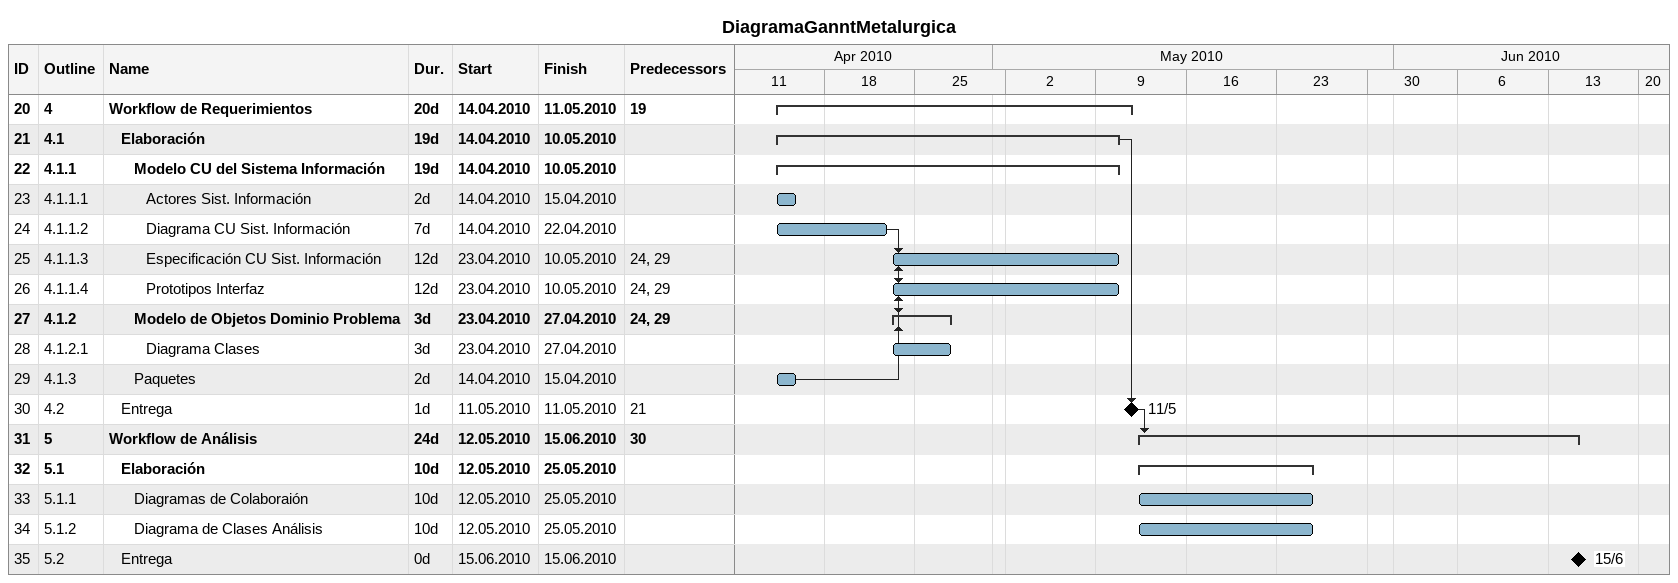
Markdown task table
DiagramaGanntMetalurgica

| ID | WBS | Task | Duration | Start | Finish | Predecessors |
|---|---|---|---|---|---|---|
| 20 | 4 | **Workflow de Requerimientos** | 20d | 2010-04-14 | 2010-05-11 | 19 |
| 21 | 4.1 | **Elaboración** | 19d | 2010-04-14 | 2010-05-10 |  |
| 22 | 4.1.1 | **Modelo CU del Sistema Información** | 19d | 2010-04-14 | 2010-05-10 |  |
| 23 | 4.1.1.1 | Actores Sist. Información | 2d | 2010-04-14 | 2010-04-15 |  |
| 24 | 4.1.1.2 | Diagrama CU Sist. Información | 7d | 2010-04-14 | 2010-04-22 |  |
| 25 | 4.1.1.3 | Especificación CU Sist. Información | 12d | 2010-04-23 | 2010-05-10 | 24, 29 |
| 26 | 4.1.1.4 | Prototipos Interfaz | 12d | 2010-04-23 | 2010-05-10 | 24, 29 |
| 27 | 4.1.2 | **Modelo de Objetos Dominio Problema** | 3d | 2010-04-23 | 2010-04-27 | 24, 29 |
| 28 | 4.1.2.1 | Diagrama Clases | 3d | 2010-04-23 | 2010-04-27 |  |
| 29 | 4.1.3 | Paquetes | 2d | 2010-04-14 | 2010-04-15 |  |
| 30 | 4.2 | Entrega | 1d | 2010-05-11 | 2010-05-11 | 21 |
| 31 | 5 | **Workflow de Análisis** | 24d | 2010-05-12 | 2010-06-15 | 30 |
| 32 | 5.1 | **Elaboración** | 10d | 2010-05-12 | 2010-05-25 |  |
| 33 | 5.1.1 | Diagramas de Colaboraión | 10d | 2010-05-12 | 2010-05-25 |  |
| 34 | 5.1.2 | Diagrama de Clases Análisis | 10d | 2010-05-12 | 2010-05-25 |  |
| 35 | 5.2 | Entrega | 0d | 2010-06-15 | 2010-06-15 |  |
